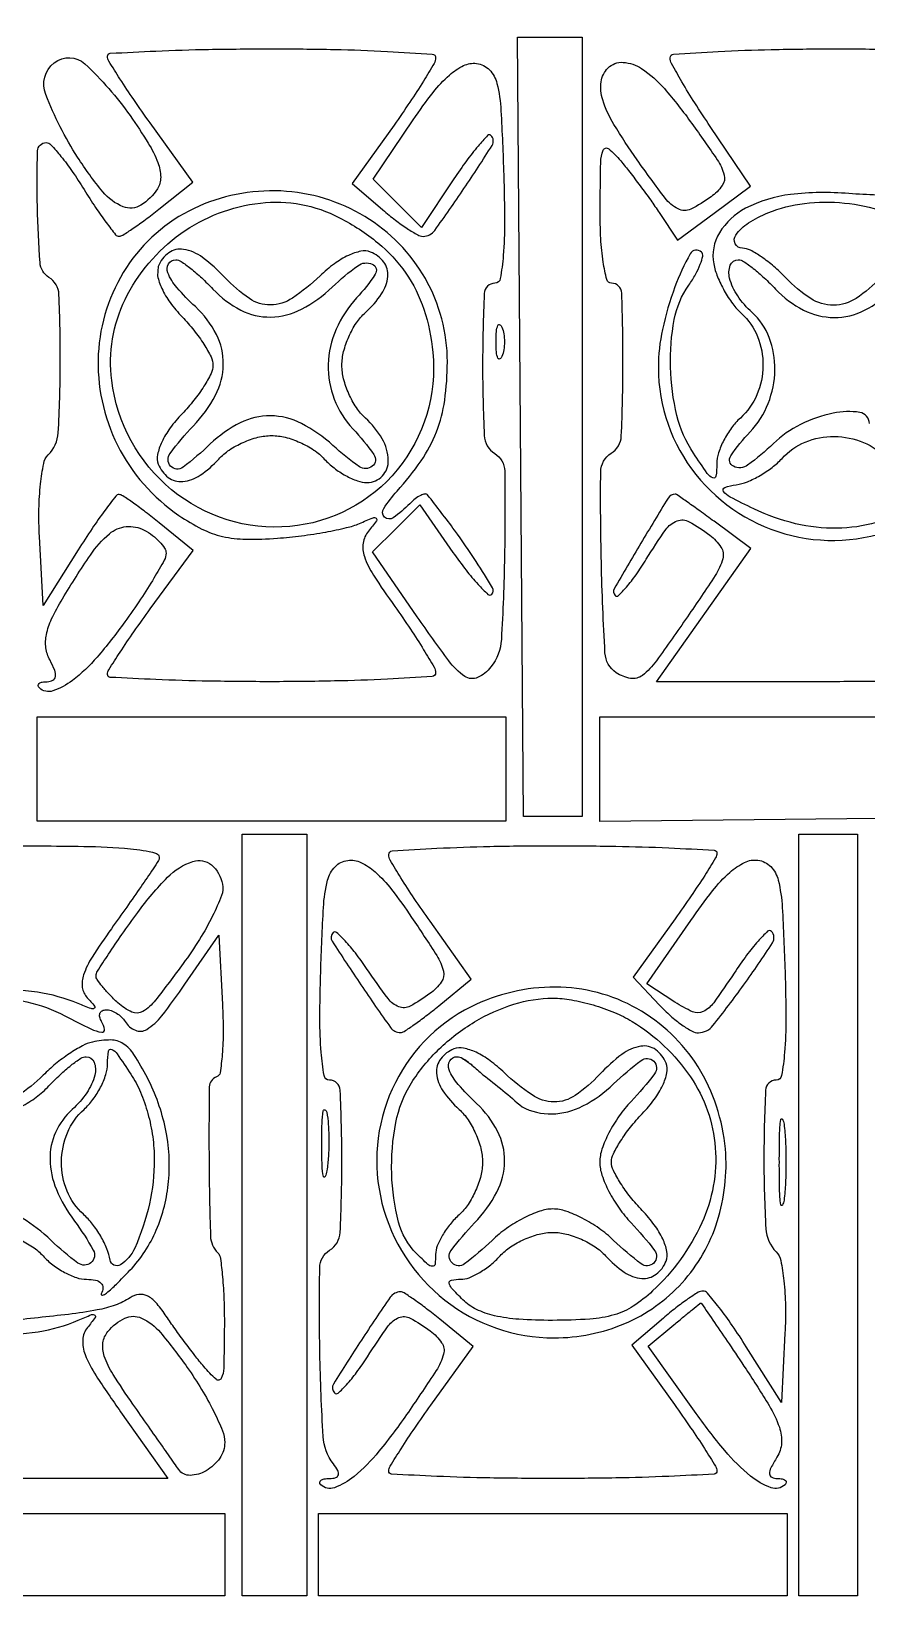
# Model space of a CAD drawing. Header units: inches. Extents: x 57 to 2760, y -193 to 2149.
# Drawn here: x 451.83 to 462.38, y 859.99 to 879.75 of the extents above; entities that cross this region are included whole.
import ezdxf

# ---------------------------------------------------------------- set-up
doc = ezdxf.new("R2010")
doc.units = ezdxf.units.IN
doc.header["$MEASUREMENT"] = 0
doc.set_wipeout_variables(frame=1)

# ---------------------------------------------------------------- blocks, each defined once
blk = doc.blocks.new('TG7-1H40CA')
blk.add_wipeout([(-0.386, 49.351), (148.648, 49.351), (148.648, -0.051), (-0.352, 0.023)])
for points in [[(110.455, 45.396), (83.66, 45.396, -0.000388), (73.385, 45.404, -0.000648), (64.735, 45.429, -0.000017), (56.91, 45.461, -0.408403), (56.863, 45.507, -0.104037), (56.879, 45.589, -0.000888), (57.131, 46.184, -0.003078), (57.426, 46.865, -0.001973), (57.777, 47.654), (58.693, 49.689), (148.648, 49.689)], [(55.333, 17.643, -0.013459), (54.978, 17.662, 0.049357), (54.242, 17.65, 0.091432), (53.673, 17.475, 0.135713), (53.344, 17.167, 0.186989), (53.272, 16.773, 0.04918), (53.319, 16.611, 0.031353), (53.405, 16.434, 0.031376), (53.511, 16.269, 0.04978), (53.624, 16.145, -0.114527), (53.825, 15.855, -0.098041), (53.893, 15.488, -0.097047), (53.817, 15.12, -0.109548), (53.608, 14.826, 0.050127), (53.495, 14.701, 0.040077), (53.399, 14.546, 0.041445), (53.333, 14.386, 0.076609), (53.311, 14.248, -0.033046), (53.3, 14.091, -0.502218), (53.259, 14.069, -0.134512), (53.19, 14.126, -0.006209), (53.016, 14.382, -0.086659), (52.807, 14.859, -0.052909), (52.725, 15.47, -0.05365), (52.773, 16.069, -0.10649), (52.957, 16.505, 0.024786), (53.042, 16.641, 0.036902), (53.102, 16.768, 0.041169), (53.132, 16.871, 0.251394), (53.116, 16.922, 0.500137), (52.974, 16.902, 0.036165), (52.782, 16.482, 0.035358), (52.624, 15.945, 0.054069), (52.572, 15.463, 0.169574), (53.045, 14.113, 0.167045), (54.258, 13.341, 0.16714), (55.688, 13.478, 0.169745)], [(55.534, 11.501, -0.003199), (54.707, 11.495), (52.548, 11.495), (53.741, 13.177), (53.276, 13.521, 0.002455), (53.096, 13.652, 0.003882), (52.94, 13.763, 0.001014), (52.803, 13.858, 0.152728), (52.785, 13.864, 0.26103), (52.694, 13.813, 0.00352), (52.352, 13.245, 0.003159), (52.015, 12.669, 0.339216), (52.026, 12.584, 0.409263), (52.069, 12.584, 0.023132), (52.169, 12.691, 0.02477), (52.29, 12.845, 0.014297), (52.419, 13.042, -0.014367), (52.665, 13.416, -0.150596), (52.808, 13.527, -0.220888), (52.962, 13.516, -0.035072), (53.223, 13.346, -0.086938), (53.363, 13.195, -0.214274), (53.385, 13.049, -0.077911), (53.29, 12.837, -0.005936), (52.939, 12.315, -0.005575), (52.548, 11.76, -0.070012), (52.37, 11.575, -0.209639), (52.222, 11.537, -0.108233), (52.04, 11.609, -0.234742), (51.898, 11.859, -0.008307), (51.852, 13, -0.007951), (51.844, 14.146, -0.257651), (51.976, 14.38, 0.24767), (52.104, 14.598, 0.011045), (52.125, 15.5, 0.009903), (52.109, 16.404, 0.403212), (51.98, 16.529, -0.343418), (51.921, 16.575, -0.02354), (51.876, 16.796, -0.025254), (51.845, 17.093, -0.014449), (51.837, 17.454, -0.003335), (51.844, 18.058, -0.094401), (51.876, 18.21, -0.507058), (51.945, 18.227, -0.043328), (52.096, 18.075, -0.009094), (52.21, 17.933, -0.005118), (52.343, 17.758, -0.005106), (52.475, 17.577, -0.008321), (52.582, 17.421), (52.814, 17.072), (53.275, 17.413), (53.736, 17.754), (53.228, 18.509, -0.006453), (53.033, 18.806, -0.009251), (52.869, 19.075, -0.005675), (52.739, 19.304, -0.127475), (52.72, 19.377, -0.395012), (52.763, 19.422, -0.002882), (53.329, 19.456, -0.008507), (53.998, 19.481, -0.005111), (54.792, 19.49, -0.004124), (55.587, 19.483, -0.00687)], [(55.385, 16.603, -0.058942), (55.069, 16.338, -0.145767), (54.783, 16.252, -0.145699), (54.496, 16.336, -0.058867), (54.179, 16.6, 0.025034), (54.031, 16.741, 0.02824), (53.876, 16.861, 0.029199), (53.734, 16.946, 0.117739), (53.636, 16.97, -0.278455), (53.543, 17.028, -0.279949), (53.551, 17.138, -0.093639), (53.711, 17.29, -0.048358), (53.956, 17.418, -0.065744), (54.419, 17.537, -0.055231), (54.925, 17.542, -0.055385), (55.419, 17.437, -0.067061)], [(55.324, 13.507, -0.066444), (54.826, 13.433, -0.063361), (54.305, 13.491, -0.052312), (53.779, 13.679, -0.006787), (53.478, 13.828, -0.116676), (53.395, 13.899, -0.505485), (53.41, 13.948, -0.047331), (53.556, 13.983, 0.061554), (53.696, 14.021, 0.033817), (53.857, 14.1, 0.033153), (54.011, 14.203, 0.045016), (54.134, 14.316, -0.112329), (54.427, 14.522, -0.098828), (54.795, 14.593, -0.098286), (55.163, 14.518, -0.109713), (55.459, 14.308, 0.058593)], [(46.922, 15.598, -0.233681), (46.922, 15.387, -0.026829), (46.832, 15.228, -0.026288), (46.706, 15.051, -0.023115), (46.557, 14.88, 0.032497), (46.405, 14.7, 0.048319), (46.3, 14.522, 0.058925), (46.247, 14.364, 0.143956), (46.256, 14.243, 0.140469), (46.382, 14.076, 0.184881), (46.564, 14.024, 0.129727), (46.786, 14.103, 0.058593), (47.02, 14.308, -0.062472), (47.152, 14.422, -0.041885), (47.327, 14.517, -0.041901), (47.515, 14.583, -0.062761), (47.687, 14.604, -0.062761), (47.859, 14.583, -0.041901), (48.047, 14.517, -0.041885), (48.221, 14.422, -0.062472), (48.353, 14.308, 0.044853), (48.476, 14.195, 0.038833), (48.622, 14.099, 0.040713), (48.77, 14.033, 0.084684), (48.894, 14.012, 0.205451), (49.086, 14.094, 0.199704), (49.161, 14.291, 0.125606), (49.083, 14.565, 0.076965), (48.871, 14.826, -0.062472), (48.758, 14.958, -0.041885), (48.662, 15.133, -0.041901), (48.597, 15.32, -0.062761), (48.575, 15.493, -0.062761), (48.597, 15.665, -0.041901), (48.662, 15.852, -0.041885), (48.758, 16.027, -0.062472), (48.871, 16.159, 0.058593), (49.076, 16.393, 0.129727), (49.155, 16.615, 0.184881), (49.103, 16.797, 0.140469), (48.936, 16.923, 0.143956), (48.815, 16.933, 0.058925), (48.657, 16.88, 0.048319), (48.48, 16.774, 0.032497), (48.299, 16.622, -0.043148), (47.95, 16.341, -0.144885), (47.672, 16.254, -0.156504), (47.406, 16.335, -0.052948), (47.095, 16.603, 0.042778), (46.815, 16.854, 0.120836), (46.575, 16.957, 0.200038), (46.388, 16.913, 0.145834), (46.256, 16.742), (46.247, 16.621, 0.058925), (46.3, 16.463, 0.048319), (46.405, 16.285, 0.032497), (46.557, 16.105, -0.023115), (46.706, 15.934, -0.026288), (46.832, 15.757, -0.026829), (46.922, 15.598, -0.115288)], [(55.237, 14.756, 0.370774), (55.115, 14.897, 0.089075), (54.782, 14.888, 0.064309), (54.366, 14.744, 0.075718), (54.025, 14.504, -0.032697), (53.7, 14.231, -0.281593), (53.52, 14.216, -0.454283), (53.486, 14.347, -0.038681), (53.731, 14.651, 0.094326), (53.959, 15.011, 0.090557), (54.044, 15.434, 0.095198), (53.973, 15.842, 0.118637), (53.756, 16.159, -0.059994), (53.574, 16.368, -0.085275), (53.472, 16.593, -0.156212), (53.481, 16.755, -0.311042), (53.582, 16.825, -0.148512), (53.649, 16.805, -0.019347), (53.771, 16.716, -0.021145), (53.91, 16.596, -0.016233), (54.052, 16.455, 0.0865), (54.405, 16.19, 0.117632), (54.791, 16.096, 0.118081), (55.177, 16.187, 0.087611), (55.528, 16.45, -0.029984)], [(44.141, 3.243, 0.043066), (44.739, 3.283, 0.063636), (45.244, 3.429, -0.007405), (45.413, 3.499, -0.268829), (45.453, 3.493, -0.404215), (45.457, 3.461, -0.010945), (45.361, 3.336, 0.15874), (45.302, 3.182, 0.107125), (45.332, 2.994, 0.050779), (45.471, 2.726, 0.009769), (45.78, 2.272), (46.378, 1.429), (44.211, 1.429, -0.003448)], [(44.217, 9.423, -0.00345), (45.314, 9.415, -0.019133), (45.903, 9.385, -0.037859), (46.221, 9.331, -0.505997), (46.26, 9.238, -0.01322), (46.19, 9.129, -0.001852), (46.038, 8.908, -0.002115), (45.857, 8.648, -0.001796), (45.663, 8.375, 0.012526), (45.421, 8.017, 0.058972), (45.312, 7.794, 0.119163), (45.296, 7.634, 0.153071), (45.359, 7.502, -0.012796), (45.451, 7.397, -0.453183), (45.447, 7.369, -0.236063), (45.406, 7.365, -0.007134), (45.244, 7.429, 0.060372), (44.729, 7.572, 0.043311), (44.132, 7.61, 0.04409)], [(44.09, 7.491, -0.13368), (45.076, 7.275, 0.006385), (45.405, 7.109, 0.074885), (45.541, 7.066, 0.507672), (45.577, 7.102, 0.100716), (45.54, 7.202, -0.076764), (45.516, 7.259, -0.154201), (45.519, 7.307, -0.186277), (45.548, 7.339, -0.117858), (45.597, 7.35, -0.085235), (45.66, 7.34, -0.053414), (45.728, 7.307, -0.051777), (45.79, 7.259, -0.064269), (45.836, 7.202, 0.15664), (45.967, 7.091, 0.242474), (46.111, 7.103, 0.088721), (46.299, 7.272, 0.01409), (46.593, 7.673), (47.02, 8.291), (47.066, 7.416, -0.01298), (47.075, 7.078, -0.020191), (47.063, 6.787, -0.015363), (47.037, 6.556, -0.284153), (46.992, 6.502, 0.319394), (46.9, 6.377, 0.004849), (46.897, 5.426, 0.006279), (46.915, 4.492, 0.190746), (47.006, 4.281, -0.16485), (47.041, 4.21, -0.010199), (47.067, 3.975, -0.014241), (47.085, 3.689, -0.01002), (47.09, 3.366, -0.003582), (47.082, 2.824, -0.110462), (47.051, 2.694, -0.49946), (46.985, 2.682, -0.033077), (46.831, 2.843, -0.009109), (46.716, 2.985, -0.005118), (46.583, 3.161, -0.005105), (46.451, 3.342, -0.008307), (46.344, 3.498, 0.034218), (46.224, 3.654, 0.099714), (46.116, 3.736, 0.145909), (46.011, 3.753, 0.110404), (45.9, 3.713, -0.055812), (45.712, 3.62, -0.039341), (45.485, 3.558, -0.018421), (45.122, 3.503, -0.002482), (44.356, 3.419, -0.093798)], [(44.494, 4.451, -0.041885), (44.668, 4.355, -0.062472), (44.8, 4.242, 0.046153), (44.923, 4.128, 0.039215), (45.072, 4.033, 0.040989), (45.222, 3.967, 0.082715), (45.35, 3.946, -0.051165), (45.463, 3.934, -0.145251), (45.532, 3.897, -0.206403), (45.556, 3.838, -0.113224), (45.536, 3.761, 0.656703), (45.55, 3.744, 0.103514), (45.603, 3.772, 0.022917), (45.728, 3.885, 0.007977), (45.898, 4.059, 0.088761), (46.231, 4.567, 0.078274), (46.386, 5.183, 0.074273), (46.347, 5.845, 0.067846), (46.118, 6.49, 0.022407), (45.948, 6.785, 0.106928), (45.813, 6.922, 0.146094), (45.655, 6.969, 0.055141), (45.424, 6.942, 0.068328), (45.298, 6.895, 0.023983), (45.132, 6.795, 0.023291), (44.958, 6.666, 0.025204), (44.802, 6.524, -0.050342), (44.483, 6.265, -0.152581)], [(44.525, 6.127, 0.037997), (44.715, 6.247, 0.044423), (44.874, 6.388, -0.016233), (45.016, 6.53, -0.021145), (45.155, 6.65, -0.019347), (45.277, 6.738, -0.148512), (45.344, 6.758, -0.311042), (45.445, 6.689, -0.156212), (45.454, 6.526, -0.085275), (45.352, 6.302, -0.059994), (45.17, 6.092, 0.102857), (44.958, 5.802, 0.111465), (44.888, 5.46, 0.095888), (44.969, 5.08, 0.058937), (45.197, 4.682, -0.031595), (45.435, 4.313, -0.362248), (45.405, 4.155, -0.345777), (45.24, 4.151, -0.030827), (44.901, 4.437, 0.05148), (44.538, 4.72, 0.135844)], [(52.355, 6.711, -0.870141), (52.525, 6.542, -0.029318), (52.228, 6.193, 0.037865), (52.076, 6.009, 0.034006), (51.948, 5.797, 0.035655), (51.86, 5.591, 0.083711), (51.832, 5.426, 0.083711), (51.86, 5.261, 0.035655), (51.948, 5.054, 0.034006), (52.076, 4.843, 0.037865), (52.228, 4.658, -0.029318), (52.525, 4.31, -0.870141), (52.355, 4.141, -0.029318), (52.007, 4.437, 0.037865), (51.823, 4.589, 0.034006), (51.611, 4.717, 0.035655), (51.405, 4.806, 0.083711), (51.24, 4.834, 0.083711), (51.075, 4.806, 0.035655), (50.868, 4.717, 0.034006), (50.656, 4.589, 0.037865), (50.472, 4.437, -0.029318), (50.124, 4.141, -0.870141), (49.955, 4.31, -0.029318), (50.251, 4.658, 0.070589), (50.531, 5.047, 0.116702), (50.63, 5.438, 0.12381), (50.542, 5.815, 0.085523), (50.277, 6.166, -0.024594), (50.045, 6.407, -0.080632), (49.929, 6.593, -0.236985), (49.937, 6.705, -0.265071), (50.029, 6.758, -0.148512), (50.096, 6.738, -0.019347), (50.218, 6.65, -0.021145), (50.357, 6.53, -0.016233), (50.851, 6.123, 0.12381), (51.228, 6.035, 0.116702), (51.618, 6.135, 0.070589), (52.007, 6.414, -0.029318), (52.355, 6.711, -0.374162)]]:
    blk.add_lwpolyline(points, format="xyb")
for points in [[(51.61, 19.637), (51.61, 9.793), (50.869, 9.793), (50.83, 14.715), (50.791, 19.638), (51.201, 19.637), (51.61, 19.637)], [(50.647, 11.051), (50.647, 9.732), (44.726, 9.732), (44.726, 11.051), (50.647, 11.051)], [(57.77, 11.051), (57.679, 9.793), (51.832, 9.728), (51.832, 11.051), (57.77, 11.051)], [(48.131, 9.571), (48.131, -0.051), (47.724, -0.051), (47.317, -0.052), (47.317, 9.571), (47.724, 9.571), (48.131, 9.571)], [(55.089, 9.571), (55.089, -0.051), (54.348, -0.051), (54.348, 9.571), (55.089, 9.571)], [(47.095, 0.985), (47.095, -0.051), (41.173, -0.051), (41.173, 0.985), (47.095, 0.985)], [(54.2, 0.985), (54.2, -0.051), (48.279, -0.051), (48.279, 0.985), (54.2, 0.985)]]:
    blk.add_lwpolyline(points)
for points in [[(49.759, 19.378, -0.133415), (49.74, 19.306, -0.005818), (49.605, 19.082, -0.009535), (49.434, 18.818, -0.006625), (49.233, 18.527), (48.706, 17.787), (49.093, 17.454, 0.014185), (49.25, 17.326, 0.018234), (49.401, 17.219, 0.016241), (49.532, 17.139, 0.129873), (49.6, 17.121, 0.240162), (49.747, 17.196, 0.008859), (50.117, 17.725, 0.007776), (50.472, 18.27, 0.350047), (50.458, 18.396, 0.420518), (50.416, 18.395, 0.014369), (50.294, 18.26, 0.019236), (50.149, 18.076, 0.011228), (49.989, 17.846), (49.582, 17.232), (49.276, 17.538), (48.97, 17.844), (49.476, 18.593, -0.016735), (49.727, 18.939, -0.046054), (49.933, 19.159, -0.070292), (50.112, 19.278, -0.143625), (50.277, 19.305, -0.169286), (50.438, 19.225, -0.134975), (50.533, 19.054, -0.046328), (50.584, 18.708, -0.004959), (50.619, 17.898, -0.007756), (50.629, 17.303, -0.020774), (50.613, 16.879, -0.021453), (50.576, 16.587, -0.366189), (50.508, 16.529, 0.401308), (50.373, 16.399, 0.010853), (50.352, 15.501, 0.012035), (50.373, 14.604, 0.24735), (50.506, 14.378, -0.25613), (50.631, 14.157, -0.007994), (50.629, 13.081, -0.010511), (50.589, 12.028, -0.150798), (50.458, 11.681, -0.123585), (50.289, 11.548, -0.260243), (50.128, 11.562, -0.084292), (49.924, 11.759, -0.008359), (49.527, 12.315), (48.963, 13.134), (49.262, 13.432), (49.56, 13.731), (49.978, 13.129, 0.012976), (50.143, 12.903, 0.022176), (50.294, 12.725, 0.018619), (50.42, 12.598, 0.403804), (50.468, 12.599, 0.343551), (50.478, 12.68, 0.008803), (50.271, 13.013, 0.015179), (49.999, 13.408, 0.009539), (49.657, 13.854, 0.276182), (49.625, 13.866, 0.06931), (49.57, 13.848, 0.051056), (49.502, 13.806, 0.031295), (49.431, 13.743, -0.039657), (49.224, 13.566, -0.366398), (49.115, 13.575, -0.357785), (49.103, 13.685, -0.039322), (49.271, 13.901, 0.034526), (49.575, 14.286, 0.057374), (49.769, 14.651, 0.057668), (49.873, 15.05, 0.035278), (49.907, 15.535, 0.13007), (49.629, 16.587, 0.12793), (48.865, 17.372, 0.125511), (47.803, 17.694, 0.122633), (46.707, 17.473, 0.13843), (45.853, 16.726, 0.13295), (45.498, 15.632, 0.129143), (45.741, 14.483, 0.127182), (46.517, 13.594, 0.034092), (46.806, 13.424, 0.059377), (47.068, 13.33, 0.053464), (47.362, 13.295, 0.022653), (47.761, 13.308, 0.01264), (48.066, 13.339, 0.012454), (48.37, 13.386, 0.012414), (48.635, 13.441, 0.045733), (48.797, 13.494, -0.007095), (48.968, 13.566, -0.28039), (49.007, 13.56, -0.394301), (49.011, 13.527, -0.009798), (48.91, 13.397, 0.134549), (48.843, 13.246, 0.121406), (48.859, 13.076, 0.059226), (48.974, 12.841, 0.011255), (49.243, 12.445, -0.006743), (49.441, 12.159, -0.009678), (49.607, 11.899, -0.005981), (49.74, 11.679, -0.132886), (49.759, 11.607, -0.395308), (49.717, 11.562, -0.002807), (49.15, 11.528, -0.008394), (48.481, 11.504, -0.005043), (47.687, 11.495, -0.004124), (46.892, 11.502, -0.00687), (46.223, 11.522, -0.001888), (45.649, 11.55, -0.399201), (45.614, 11.587, -0.141308), (45.631, 11.647, -0.004275), (45.773, 11.867, -0.008148), (45.948, 12.126, -0.005505), (46.155, 12.414), (46.695, 13.151), (46.266, 13.502, 0.007193), (46.096, 13.637, 0.01022), (45.941, 13.752, 0.006608), (45.808, 13.843, 0.131012), (45.762, 13.859, 0.249322), (45.719, 13.839, 0.005754), (45.579, 13.656, 0.011452), (45.42, 13.43, 0.007342), (45.244, 13.161), (44.8, 12.458), (44.755, 13.331, -0.017348), (44.749, 13.676, -0.022422), (44.769, 13.993, -0.02098), (44.808, 14.25, -0.1496), (44.866, 14.359, 0.184178), (44.992, 14.641, 0.013318), (45.018, 15.51, 0.011674), (45.001, 16.386, 0.248459), (44.874, 16.603, -0.240659), (44.762, 16.788, -0.013007), (44.729, 17.494, -0.011685), (44.731, 18.2, -0.406556), (44.839, 18.305, -0.211107), (44.9, 18.278, -0.014594), (45.026, 18.131, -0.018771), (45.17, 17.94, -0.012892), (45.318, 17.713, 0.008739), (45.464, 17.486, 0.013334), (45.599, 17.295, 0.007847), (45.717, 17.142, 0.230773), (45.76, 17.122, 0.140327), (45.807, 17.136, 0.007564), (45.939, 17.223, 0.011332), (46.094, 17.333, 0.007987), (46.263, 17.464), (46.69, 17.805), (46.152, 18.554, -0.005506), (45.946, 18.848, -0.008129), (45.772, 19.11, -0.004309), (45.632, 19.335, -0.138683), (45.614, 19.396, -0.398797), (45.65, 19.434, -0.001977), (46.223, 19.462, -0.007031), (46.892, 19.483, -0.004221), (47.687, 19.49, -0.005043), (48.481, 19.482, -0.008394), (49.15, 19.457, -0.002807), (49.717, 19.423, -0.395308)], [(45.899, 18.646, -0.014802), (46.129, 18.298, -0.049338), (46.25, 18.053, -0.08278), (46.286, 17.868, -0.148358), (46.245, 17.721, -0.116308), (46.036, 17.515, -0.234937), (45.812, 17.496, -0.127141), (45.555, 17.683, -0.029366), (45.237, 18.12, -0.049456), (44.834, 18.912, -0.329261), (44.942, 19.314, -0.370787), (45.329, 19.299, -0.05194)], [(52.996, 18.545, -0.006713), (53.316, 18.087, -0.085557), (53.403, 17.896, -0.222575), (53.378, 17.762, -0.079682), (53.237, 17.62, -0.044656), (52.981, 17.466, -0.233431), (52.821, 17.467, -0.115533), (52.658, 17.603, -0.008073), (52.304, 18.087, -0.016631), (52.011, 18.535, -0.060008), (51.869, 18.845, -0.109312), (51.849, 19.072, -0.165897), (51.936, 19.248, -0.217419), (52.127, 19.319, -0.129221), (52.361, 19.24, -0.068321), (52.648, 18.987, -0.022516)], [(48.545, 17.357, -0.050969), (49.029, 17.039, -0.070497), (49.382, 16.658, -0.071934), (49.61, 16.2, -0.055753), (49.724, 15.655, -0.197878), (49.274, 14.173, -0.202289), (47.916, 13.456, -0.196628), (46.424, 13.92, -0.1922), (45.667, 15.302, -0.144161), (45.837, 16.323, -0.12551), (46.539, 17.155, -0.127097), (47.545, 17.542, -0.14965)], [(46.946, 16.455, 0.085523), (47.298, 16.19, 0.12381), (47.675, 16.102, 0.116702), (48.065, 16.201, 0.070589), (48.454, 16.481, -0.033419), (48.775, 16.75, -0.269365), (48.959, 16.769, -0.462591), (48.996, 16.642, -0.040875), (48.761, 16.343, 0.084935), (48.502, 15.947, 0.09536), (48.403, 15.502, 0.098632), (48.478, 15.065, 0.097697), (48.714, 14.688, -0.033694), (48.978, 14.365, -0.392529), (48.959, 14.217, -0.339061), (48.796, 14.211, -0.031911), (48.462, 14.479, 0.066554), (48.063, 14.757, 0.116336), (47.673, 14.854, 0.12037), (47.291, 14.765, 0.074347), (46.912, 14.498, -0.029957), (46.568, 14.205, -0.382041), (46.412, 14.218, -0.36532), (46.404, 14.379, -0.029565), (46.698, 14.725, 0.070589), (46.978, 15.114, 0.116702), (47.077, 15.504, 0.12381), (46.989, 15.881, 0.085523), (46.724, 16.233, -0.024594), (46.492, 16.473, -0.080632), (46.376, 16.66, -0.236985), (46.384, 16.772, -0.265071), (46.477, 16.825, -0.148512), (46.543, 16.805, -0.019347), (46.665, 16.716, -0.021145), (46.804, 16.596, -0.016233)], [(50.597, 15.604, -0.174857), (50.57, 15.573, -0.447206), (50.545, 15.582, -0.078554), (50.527, 15.657, -0.034993), (50.527, 15.921, -0.078554), (50.545, 15.996, -0.447206), (50.57, 16.005, -0.174857), (50.597, 15.974, -0.057986), (50.621, 15.889, -0.037979), (50.628, 15.789, -0.037979), (50.621, 15.688, -0.057986)], [(46.354, 13.119, -0.127278), (46.332, 13.031, -0.008612), (46.201, 12.805, -0.011911), (46.033, 12.539, -0.008628), (45.833, 12.251, -0.021893), (45.482, 11.805, -0.050774), (45.173, 11.512, -0.082488), (44.924, 11.378, -0.2858), (44.754, 11.418, -0.176118), (44.74, 11.447, -0.255755), (44.752, 11.473, -0.122777), (44.791, 11.49, -0.04219), (44.854, 11.495, 0.120888), (44.925, 11.513, 0.246858), (44.957, 11.559, 0.125922), (44.947, 11.639, 0.02797), (44.888, 11.766, -0.089316), (44.837, 11.922, -0.084406), (44.843, 12.089, -0.061076), (44.909, 12.288, -0.023644), (45.046, 12.543, -0.013426), (45.398, 13.095, -0.069487), (45.639, 13.364, -0.149295), (45.851, 13.454, -0.150594), (46.077, 13.41, -0.036911), (46.183, 13.343, -0.04258), (46.273, 13.263, -0.047351), (46.335, 13.184, -0.14407)], [(53.312, 9.33, -0.138354), (53.295, 9.268, -0.004425), (53.157, 9.047, -0.008246), (52.986, 8.789, -0.005596), (52.783, 8.5), (52.254, 7.763), (52.587, 7.409, 0.022693), (52.726, 7.273, 0.027347), (52.869, 7.16, 0.027749), (52.997, 7.08, 0.136028), (53.079, 7.06, 0.218928), (53.262, 7.152, 0.012702), (53.649, 7.663, 0.010907), (54.014, 8.196, 0.354971), (53.999, 8.341, 0.40862), (53.952, 8.342, 0.01931), (53.831, 8.217, 0.022549), (53.687, 8.039, 0.01313), (53.53, 7.815, -0.010008), (53.271, 7.44, -0.12301), (53.139, 7.329, -0.220764), (53.004, 7.326, -0.041901), (52.781, 7.447), (52.428, 7.678), (52.981, 8.479, -0.015112), (53.256, 8.852, -0.043753), (53.475, 9.086, -0.068083), (53.662, 9.212, -0.148876), (53.83, 9.24, -0.168658), (53.991, 9.159, -0.133931), (54.086, 8.987, -0.046223), (54.137, 8.641, -0.004978), (54.172, 7.832, -0.007756), (54.182, 7.236, -0.020774), (54.166, 6.812, -0.021453), (54.129, 6.52, -0.366189), (54.061, 6.462, 0.40094), (53.926, 6.333, 0.011332), (53.905, 5.455, 0.014199), (53.93, 4.584, 0.184246), (54.06, 4.293, -0.1496), (54.119, 4.183, -0.02098), (54.157, 3.926, -0.022422), (54.177, 3.61, -0.017348), (54.171, 3.264), (54.126, 2.391), (53.682, 3.094, 0.009742), (53.505, 3.363, 0.014641), (53.338, 3.591, 0.009427), (53.193, 3.77, 0.220865), (53.135, 3.797, 0.138312), (53.075, 3.781, 0.01303), (52.946, 3.697, 0.015907), (52.794, 3.586, 0.01186), (52.635, 3.455), (52.236, 3.113), (52.774, 2.364, -0.005506), (52.98, 2.071, -0.00813), (53.154, 1.808, -0.004309), (53.295, 1.584, -0.13868), (53.312, 1.522, -0.398797), (53.276, 1.484, -0.001977), (52.703, 1.456, -0.007031), (52.034, 1.436, -0.004221), (51.24, 1.429, -0.004221), (50.445, 1.436, -0.007031), (49.776, 1.456, -0.001977), (49.203, 1.484, -0.398797), (49.167, 1.522, -0.138475), (49.184, 1.584, -0.004382), (49.323, 1.806, -0.008203), (49.495, 2.066, -0.005563), (49.699, 2.357), (50.232, 3.098), (49.81, 3.442, 0.008048), (49.644, 3.574, 0.011489), (49.491, 3.686, 0.007573), (49.361, 3.773, 0.146328), (49.315, 3.787, 0.244972), (49.186, 3.719, 0.006767), (48.821, 3.177, 0.005934), (48.468, 2.622, 0.348247), (48.481, 2.51, 0.398869), (48.527, 2.509, 0.024883), (48.633, 2.614, 0.025894), (48.76, 2.769, 0.015014), (48.897, 2.967, -0.010689), (49.161, 3.356, -0.141793), (49.295, 3.463, -0.226777), (49.438, 3.455, -0.032266), (49.691, 3.293, -0.085333), (49.835, 3.145, -0.219288), (49.859, 3.001, -0.078972), (49.765, 2.792, -0.005829), (49.414, 2.269, -0.019212), (49.043, 1.773, -0.049657), (48.73, 1.456, -0.085441), (48.481, 1.313, -0.292116), (48.307, 1.351, -0.198262), (48.295, 1.381, -0.248295), (48.308, 1.406, -0.111372), (48.352, 1.424, -0.039057), (48.42, 1.429, 0.072172), (48.497, 1.44, 0.263456), (48.53, 1.474, 0.189762), (48.523, 1.53, 0.040148), (48.468, 1.614, -0.150798), (48.338, 1.961, -0.010511), (48.297, 3.015, -0.007994), (48.295, 4.091, -0.25613), (48.42, 4.312, 0.24735), (48.553, 4.537, 0.012035), (48.574, 5.435, 0.010853), (48.554, 6.333, 0.401308), (48.418, 6.462, -0.366189), (48.35, 6.52, -0.021453), (48.313, 6.812, -0.020774), (48.297, 7.236, -0.007756), (48.307, 7.832, -0.004959), (48.342, 8.642, -0.046328), (48.393, 8.987, -0.134975), (48.488, 9.158, -0.169286), (48.649, 9.238, -0.144465), (48.815, 9.211, -0.070031), (48.995, 9.091, -0.045725), (49.202, 8.869, -0.016473), (49.456, 8.518, -0.006416), (49.773, 8.035, -0.083375), (49.857, 7.837, -0.21795), (49.83, 7.7, -0.079259), (49.687, 7.555, -0.032746), (49.437, 7.396, -0.223088), (49.294, 7.388, -0.139082), (49.158, 7.492, -0.010647), (48.887, 7.873, 0.014238), (48.746, 8.068, 0.024401), (48.616, 8.22, 0.022213), (48.508, 8.326, 0.397946), (48.464, 8.325, 0.352819), (48.452, 8.217, 0.005558), (48.816, 7.665, 0.006301), (49.19, 7.125, 0.250352), (49.315, 7.063, 0.138356), (49.361, 7.077, 0.007526), (49.488, 7.163, 0.011248), (49.636, 7.272, 0.007941), (49.799, 7.4), (50.208, 7.736), (49.688, 8.468, -0.006691), (49.488, 8.756, -0.009614), (49.32, 9.018, -0.00591), (49.186, 9.24, -0.133077), (49.167, 9.311, -0.395308), (49.209, 9.357, -0.002807), (49.776, 9.39, -0.008394), (50.445, 9.415, -0.005043), (51.24, 9.423, -0.004221), (52.034, 9.416, -0.007031), (52.703, 9.396, -0.001977), (53.276, 9.367, -0.398797)], [(47.067, 8.938, -0.139908), (47.054, 8.794, -0.023451), (46.942, 8.536, -0.024103), (46.776, 8.238, -0.019321), (46.57, 7.934, -0.006886), (46.219, 7.47, -0.093107), (46.061, 7.329, -0.247646), (45.923, 7.322, -0.075943), (45.744, 7.44, -0.016735), (45.638, 7.543, -0.022188), (45.549, 7.644, -0.02033), (45.484, 7.732, -0.161352), (45.47, 7.78, -0.131743), (45.488, 7.838, -0.003997), (45.626, 8.052, -0.007647), (45.796, 8.302, -0.005182), (45.996, 8.581, -0.03564), (46.373, 9.024, -0.118918), (46.694, 9.225, -0.262697), (46.926, 9.18, -0.170351)], [(50.206, 7.387, 0.171913), (49.21, 6.349, 0.169058), (49.081, 4.908, 0.166589), (49.877, 3.682, 0.167545), (51.255, 3.206, 0.100897), (52.148, 3.387, 0.108664), (52.872, 3.902, 0.107911), (53.316, 4.676, 0.098309), (53.418, 5.592, 0.118062), (53.073, 6.63, 0.127052), (52.302, 7.366, 0.127033), (51.271, 7.637, 0.118005)], [(52.24, 7.203, -0.106748), (52.978, 6.502, -0.131179), (53.291, 5.608, -0.127361), (53.12, 4.658, -0.097493), (52.5, 3.798, -0.044872), (52.255, 3.607, -0.072111), (52.015, 3.497, -0.054794), (51.708, 3.443, -0.016306), (51.233, 3.427, -0.016374), (50.81, 3.441, -0.039986), (50.501, 3.486, -0.055188), (50.273, 3.566, -0.085084), (50.103, 3.686, -0.010433), (49.96, 3.835, -0.160129), (49.931, 3.899, -0.39717), (49.958, 3.936, -0.041795), (50.075, 3.946, 0.095524), (50.182, 3.966, 0.038709), (50.316, 4.033, 0.036503), (50.454, 4.128, 0.038415), (50.573, 4.242, -0.062472), (50.705, 4.355, -0.041885), (50.88, 4.451, -0.041901), (51.067, 4.516, -0.062761), (51.24, 4.538, -0.062761), (51.412, 4.516, -0.041901), (51.6, 4.451, -0.041885), (51.774, 4.355, -0.062472), (51.906, 4.242, 0.058593), (52.14, 4.037, 0.129727), (52.363, 3.957, 0.184881), (52.544, 4.01, 0.140469), (52.67, 4.176, 0.143956), (52.68, 4.298, 0.058925), (52.627, 4.456, 0.048319), (52.521, 4.633, 0.032497), (52.369, 4.814, -0.023115), (52.22, 4.984, -0.026288), (52.094, 5.161, -0.026829), (52.004, 5.321, -0.115288), (51.98, 5.426, -0.115288), (52.004, 5.531, -0.026829), (52.094, 5.691, -0.026288), (52.22, 5.867, -0.023115), (52.369, 6.038, 0.032497), (52.521, 6.219, 0.048319), (52.627, 6.396, 0.058925), (52.68, 6.554, 0.143956), (52.67, 6.675, 0.145834), (52.538, 6.846, 0.200038), (52.351, 6.89, 0.120836), (52.112, 6.787, 0.042778), (51.832, 6.536, -0.052948), (51.521, 6.268, -0.156504), (51.254, 6.187, -0.144885), (50.977, 6.274, -0.043148), (50.627, 6.555, 0.032497), (50.447, 6.707, 0.048319), (50.269, 6.813, 0.058925), (50.111, 6.866, 0.143956), (49.99, 6.856, 0.140469), (49.823, 6.73, 0.184881), (49.771, 6.549, 0.129727), (49.85, 6.327, 0.058593), (50.055, 6.092, -0.062472), (50.169, 5.96, -0.041885), (50.264, 5.786, -0.041901), (50.33, 5.598, -0.062761), (50.351, 5.426, -0.062761), (50.33, 5.254, -0.041901), (50.264, 5.066, -0.041885), (50.169, 4.892, -0.062472), (50.055, 4.76, 0.038415), (49.942, 4.64, 0.036503), (49.846, 4.503, 0.038709), (49.78, 4.368, 0.095524), (49.759, 4.261, -0.031578), (49.751, 4.137, -0.391744), (49.718, 4.11, -0.176327), (49.661, 4.134, -0.00958), (49.516, 4.273, -0.133952), (49.291, 4.668, -0.055944), (49.204, 5.28, -0.054824), (49.256, 5.925, -0.092979), (49.454, 6.427, -0.061164), (49.801, 6.853, -0.056474), (50.25, 7.197, -0.058374), (50.748, 7.421, -0.076864), (51.24, 7.497, -0.045291), (51.473, 7.476, -0.026229), (51.747, 7.411, -0.026046), (52.018, 7.316, -0.039378)], [(46.205, 5.456, -0.056146), (46.144, 4.899, -0.04812), (45.959, 4.34, -0.14958), (45.777, 4.13, -0.539144), (45.647, 4.189, 0.060366), (45.607, 4.33, 0.03311), (45.528, 4.49, 0.032482), (45.424, 4.644, 0.044314), (45.31, 4.767, -0.112329), (45.104, 5.061, -0.098828), (45.033, 5.428, -0.098286), (45.109, 5.797, -0.109713), (45.318, 6.092, 0.050127), (45.431, 6.218, 0.040077), (45.527, 6.372, 0.041445), (45.593, 6.532, 0.076609), (45.615, 6.67, -0.033046), (45.626, 6.827, -0.502218), (45.667, 6.85, -0.134512), (45.736, 6.792, -0.006209), (45.91, 6.536, -0.046727), (46.031, 6.311, -0.032912), (46.124, 6.04, -0.031811), (46.185, 5.746, -0.034475)], [(48.385, 5.317, -0.075924), (48.362, 5.243, -0.720633), (48.341, 5.245, -0.040183), (48.325, 5.383, -0.006817), (48.321, 5.648, -0.00738), (48.324, 5.914, -0.030832), (48.338, 6.074, -0.49082), (48.36, 6.086, -0.248898), (48.383, 6.057, -0.031163), (48.403, 5.901, -0.015827), (48.41, 5.703, -0.015659), (48.404, 5.498, -0.022548)], [(54.159, 4.945, -0.108536), (54.138, 4.883, -0.707215), (54.117, 4.888, -0.025693), (54.103, 5.081, -0.005179), (54.1, 5.426, -0.005179), (54.103, 5.771, -0.025693), (54.117, 5.964, -0.707215), (54.138, 5.969, -0.108536), (54.159, 5.907, -0.019375), (54.178, 5.688, -0.011494), (54.184, 5.426, -0.011494), (54.178, 5.164, -0.019375)], [(53.68, 2.809, -0.010341), (53.971, 2.351, -0.051828), (54.1, 2.077, -0.101113), (54.128, 1.877, -0.123828), (54.07, 1.699, 0.020576), (53.994, 1.565, 0.124814), (53.976, 1.487, 0.285648), (54.004, 1.445, 0.109715), (54.076, 1.429, -0.043266), (54.137, 1.424, -0.126644), (54.176, 1.406, -0.257428), (54.186, 1.381, -0.169474), (54.172, 1.351, -0.293364), (53.995, 1.313, -0.081631), (53.737, 1.46, -0.048658), (53.411, 1.782, -0.019371), (53.027, 2.281), (52.445, 3.101), (52.768, 3.37, -0.001449), (52.892, 3.474, -0.002287), (53, 3.562, -0.00054), (53.095, 3.639, -0.095517), (53.106, 3.645, -0.327371), (53.116, 3.641, -0.000257), (53.281, 3.401, -0.002474), (53.465, 3.131, -0.001494)], [(46.622, 2.831, -0.017651), (46.803, 2.554, -0.020063), (46.956, 2.276, -0.019691), (47.066, 2.032, -0.096395), (47.095, 1.885, -0.153746), (47.032, 1.686, -0.107262), (46.859, 1.526, -0.128932), (46.658, 1.469, -0.250628), (46.514, 1.542, 0.000551), (46.458, 1.622, 0.000043), (46.309, 1.836, 0.000059), (46.13, 2.09, 0.000045), (45.935, 2.369, -0.012164), (45.685, 2.744, -0.058182), (45.574, 2.975, -0.115596), (45.557, 3.143, -0.141649), (45.62, 3.287, -0.10829), (45.834, 3.454, -0.221918), (46.042, 3.456, -0.112289), (46.282, 3.274, -0.020654)]]:
    blk.add_lwpolyline(points, format="xyb", close=True)
blk.add_arc((49.015, 5.122), 1.945, 51.777, 56.2105)

msp = doc.modelspace()

# ---------------------------------------------------------------- block references
at = {"linetype": 'Continuous'}
msp.add_blockref('TG7-1H40CA', (407.17835, 860.04158), dxfattribs=at)

doc.saveas('drawing.dxf')
